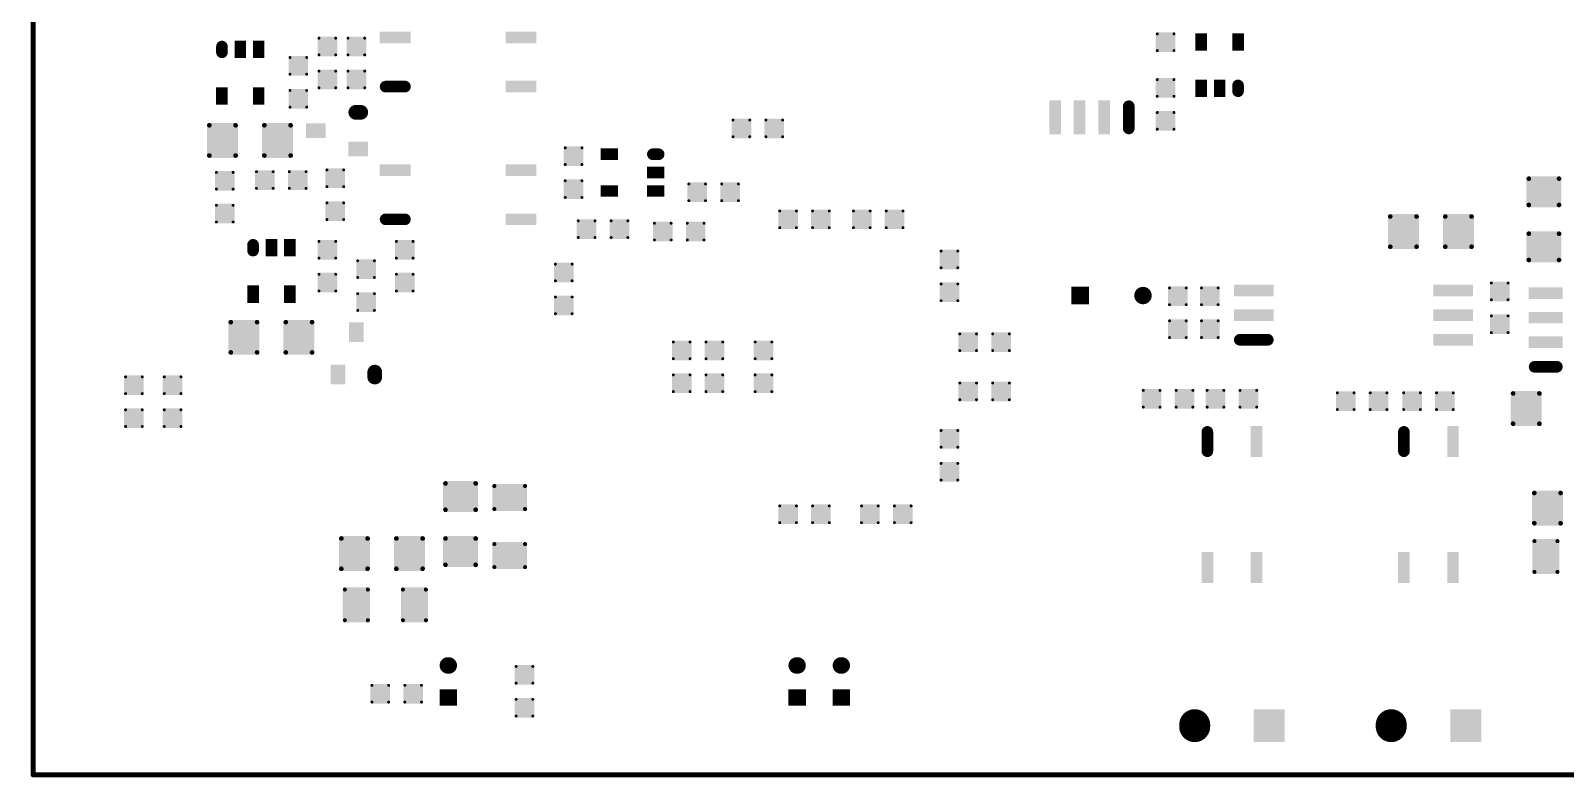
# Model space of a CAD drawing. Header units: millimetres. Extents: x 34 to 187, y 46 to 127.
# Drawn here: x 34.2 to 113.5, y 45.6 to 84.2 of the extents above; entities that cross this region are included whole.
import ezdxf

# ---------------------------------------------------------------- set-up
doc = ezdxf.new("R2010")
doc.units = ezdxf.units.MM
doc.layers.add('BottomPaste', color=16, linetype='Continuous')
doc.layers.add('KeepOutLayer', color=6, linetype='Continuous')

msp = doc.modelspace()

# ---------------------------------------------------------------- linework, layer by layer
at = {"layer": 'BottomPaste'}
for points, const_width in [([(44.05, 83.05), (44.05, 83.35)], 0.6), ([(53.511, 81.28), (52.511, 81.28)], 0.6), ([(96.581, 81.341), (96.581, 81.041)], 0.6), ([(50.973, 79.95), (51.227, 79.95)], 0.762), ([(90.932, 80.266), (90.932, 79.116)], 0.6), ([(66.328, 77.785), (66.628, 77.785)], 0.6), ([(53.511, 74.422), (52.511, 74.422)], 0.6), ([(45.659, 72.805), (45.659, 73.105)], 0.6), ([(98.121, 68.199), (96.671, 68.199)], 0.6), ([(51.95, 66.527), (51.95, 66.273)], 0.762), ([(113.064, 66.802), (111.914, 66.802)], 0.6), ([(94.996, 62.44), (94.996, 63.44)], 0.6), ([(105.156, 62.44), (105.156, 63.44)], 0.6), ([(55.778, 51.371), (55.728, 51.371)], 0.85), ([(73.812, 51.371), (73.762, 51.371)], 0.85), ([(76.098, 51.371), (76.048, 51.371)], 0.85), ([(94.341, 48.31), (94.341, 48.21)], 1.6), ([(104.501, 48.31), (104.501, 48.21)], 1.6)]:
    msp.add_lwpolyline(points, dxfattribs=dict(at, const_width=const_width))
for points, const_width in [([(43.9, 83.35, 1), (44.2, 83.35, 1)], 0.3), ([(43.9, 83.05, 1), (44.2, 83.05, 1)], 0.3), ([(49.03, 83.782, 1), (49.106, 83.782, 1)], 0.0762), ([(49.894, 83.782, 1), (49.97, 83.782, 1)], 0.0762), ([(50.53, 83.782, 1), (50.606, 83.782, 1)], 0.0762), ([(51.394, 83.782, 1), (51.47, 83.782, 1)], 0.0762), ([(92.367, 84.005, 1), (92.443, 84.005, 1)], 0.0762), ([(93.231, 84.005, 1), (93.307, 84.005, 1)], 0.0762), ([(47.53, 82.782, 1), (47.606, 82.782, 1)], 0.0762), ([(48.394, 82.782, 1), (48.47, 82.782, 1)], 0.0762), ([(49.03, 82.918, 1), (49.106, 82.918, 1)], 0.0762), ([(49.894, 82.918, 1), (49.97, 82.918, 1)], 0.0762), ([(50.53, 82.918, 1), (50.606, 82.918, 1)], 0.0762), ([(51.394, 82.918, 1), (51.47, 82.918, 1)], 0.0762), ([(92.367, 83.141, 1), (92.443, 83.141, 1)], 0.0762), ([(93.231, 83.141, 1), (93.307, 83.141, 1)], 0.0762), ([(47.53, 81.918, 1), (47.606, 81.918, 1)], 0.0762), ([(48.394, 81.918, 1), (48.47, 81.918, 1)], 0.0762), ([(49.03, 82.082, 1), (49.106, 82.082, 1)], 0.0762), ([(49.894, 82.082, 1), (49.97, 82.082, 1)], 0.0762), ([(50.53, 82.082, 1), (50.606, 82.082, 1)], 0.0762), ([(51.394, 82.082, 1), (51.47, 82.082, 1)], 0.0762), ([(47.53, 81.082, 1), (47.606, 81.082, 1)], 0.0762), ([(48.394, 81.082, 1), (48.47, 81.082, 1)], 0.0762), ([(49.03, 81.218, 1), (49.106, 81.218, 1)], 0.0762), ([(49.894, 81.218, 1), (49.97, 81.218, 1)], 0.0762), ([(50.53, 81.218, 1), (50.606, 81.218, 1)], 0.0762), ([(51.394, 81.218, 1), (51.47, 81.218, 1)], 0.0762), ([(52.361, 81.28, 1), (52.661, 81.28, 1)], 0.3), ([(53.361, 81.28, 1), (53.661, 81.28, 1)], 0.3), ([(92.367, 81.641, 1), (92.443, 81.641, 1)], 0.0762), ([(93.231, 81.641, 1), (93.307, 81.641, 1)], 0.0762), ([(96.431, 81.341, 1), (96.731, 81.341, 1)], 0.3), ([(96.431, 81.041, 1), (96.731, 81.041, 1)], 0.3), ([(47.53, 80.218, 1), (47.606, 80.218, 1)], 0.0762), ([(48.394, 80.218, 1), (48.47, 80.218, 1)], 0.0762), ([(50.782, 79.95, 1), (51.163, 79.95, 1)], 0.381), ([(51.036, 79.95, 1), (51.417, 79.95, 1)], 0.381), ([(90.782, 80.266, 1), (91.082, 80.266, 1)], 0.3), ([(92.367, 80.777, 1), (92.443, 80.777, 1)], 0.0762), ([(93.231, 80.777, 1), (93.307, 80.777, 1)], 0.0762), ([(43.338, 79.282, 1), (43.458, 79.282, 1)], 0.12), ([(44.698, 79.282, 1), (44.818, 79.282, 1)], 0.12), ([(46.182, 79.282, 1), (46.302, 79.282, 1)], 0.12), ([(47.542, 79.282, 1), (47.662, 79.282, 1)], 0.12), ([(70.435, 79.553, 1), (70.511, 79.553, 1)], 0.0762), ([(71.299, 79.553, 1), (71.375, 79.553, 1)], 0.0762), ([(72.135, 79.553, 1), (72.211, 79.553, 1)], 0.0762), ([(72.999, 79.553, 1), (73.075, 79.553, 1)], 0.0762), ([(90.782, 79.116, 1), (91.082, 79.116, 1)], 0.3), ([(92.367, 79.941, 1), (92.443, 79.941, 1)], 0.0762), ([(93.231, 79.941, 1), (93.307, 79.941, 1)], 0.0762), ([(70.435, 78.689, 1), (70.511, 78.689, 1)], 0.0762), ([(71.299, 78.689, 1), (71.375, 78.689, 1)], 0.0762), ([(72.135, 78.689, 1), (72.211, 78.689, 1)], 0.0762), ([(72.999, 78.689, 1), (73.075, 78.689, 1)], 0.0762), ([(92.367, 79.077, 1), (92.443, 79.077, 1)], 0.0762), ([(93.231, 79.077, 1), (93.307, 79.077, 1)], 0.0762), ([(43.338, 77.718, 1), (43.458, 77.718, 1)], 0.12), ([(44.698, 77.718, 1), (44.818, 77.718, 1)], 0.12), ([(46.182, 77.718, 1), (46.302, 77.718, 1)], 0.12), ([(47.542, 77.718, 1), (47.662, 77.718, 1)], 0.12), ([(61.76, 78.117, 1), (61.836, 78.117, 1)], 0.0762), ([(62.624, 78.117, 1), (62.7, 78.117, 1)], 0.0762), ([(66.178, 77.785, 1), (66.478, 77.785, 1)], 0.3), ([(66.478, 77.785, 1), (66.778, 77.785, 1)], 0.3), ([(45.797, 76.886, 1), (45.873, 76.886, 1)], 0.0762), ([(46.661, 76.886, 1), (46.737, 76.886, 1)], 0.0762), ([(47.497, 76.886, 1), (47.573, 76.886, 1)], 0.0762), ([(48.361, 76.886, 1), (48.437, 76.886, 1)], 0.0762), ([(49.441, 76.974, 1), (49.517, 76.974, 1)], 0.0762), ([(50.305, 76.974, 1), (50.381, 76.974, 1)], 0.0762), ([(61.76, 77.253, 1), (61.836, 77.253, 1)], 0.0762), ([(62.624, 77.253, 1), (62.7, 77.253, 1)], 0.0762), ([(43.726, 76.847, 1), (43.802, 76.847, 1)], 0.0762), ([(44.59, 76.847, 1), (44.666, 76.847, 1)], 0.0762), ([(49.441, 76.11, 1), (49.517, 76.11, 1)], 0.0762), ([(50.305, 76.11, 1), (50.381, 76.11, 1)], 0.0762), ([(61.76, 76.417, 1), (61.836, 76.417, 1)], 0.0762), ([(62.624, 76.417, 1), (62.7, 76.417, 1)], 0.0762), ([(68.149, 76.251, 1), (68.225, 76.251, 1)], 0.0762), ([(69.013, 76.251, 1), (69.089, 76.251, 1)], 0.0762), ([(69.849, 76.251, 1), (69.925, 76.251, 1)], 0.0762), ([(70.713, 76.251, 1), (70.789, 76.251, 1)], 0.0762), ([(111.553, 76.524, 1), (111.673, 76.524, 1)], 0.12), ([(113.117, 76.524, 1), (113.237, 76.524, 1)], 0.12), ([(43.726, 75.983, 1), (43.802, 75.983, 1)], 0.0762), ([(44.59, 75.983, 1), (44.666, 75.983, 1)], 0.0762), ([(45.797, 76.022, 1), (45.873, 76.022, 1)], 0.0762), ([(46.661, 76.022, 1), (46.737, 76.022, 1)], 0.0762), ([(47.497, 76.022, 1), (47.573, 76.022, 1)], 0.0762), ([(48.361, 76.022, 1), (48.437, 76.022, 1)], 0.0762), ([(61.76, 75.553, 1), (61.836, 75.553, 1)], 0.0762), ([(62.624, 75.553, 1), (62.7, 75.553, 1)], 0.0762), ([(68.149, 75.387, 1), (68.225, 75.387, 1)], 0.0762), ([(69.013, 75.387, 1), (69.089, 75.387, 1)], 0.0762), ([(69.849, 75.387, 1), (69.925, 75.387, 1)], 0.0762), ([(70.713, 75.387, 1), (70.789, 75.387, 1)], 0.0762), ([(43.726, 75.147, 1), (43.802, 75.147, 1)], 0.0762), ([(44.59, 75.147, 1), (44.666, 75.147, 1)], 0.0762), ([(49.441, 75.274, 1), (49.517, 75.274, 1)], 0.0762), ([(50.305, 75.274, 1), (50.381, 75.274, 1)], 0.0762), ([(52.361, 74.422, 1), (52.661, 74.422, 1)], 0.3), ([(53.361, 74.422, 1), (53.661, 74.422, 1)], 0.3), ([(72.848, 74.854, 1), (72.924, 74.854, 1)], 0.0762), ([(73.712, 74.854, 1), (73.788, 74.854, 1)], 0.0762), ([(74.548, 74.854, 1), (74.624, 74.854, 1)], 0.0762), ([(75.412, 74.854, 1), (75.488, 74.854, 1)], 0.0762), ([(76.658, 74.854, 1), (76.734, 74.854, 1)], 0.0762), ([(77.522, 74.854, 1), (77.598, 74.854, 1)], 0.0762), ([(78.358, 74.854, 1), (78.434, 74.854, 1)], 0.0762), ([(79.222, 74.854, 1), (79.298, 74.854, 1)], 0.0762), ([(104.391, 74.569, 1), (104.511, 74.569, 1)], 0.12), ([(105.751, 74.569, 1), (105.871, 74.569, 1)], 0.12), ([(107.235, 74.569, 1), (107.355, 74.569, 1)], 0.12), ([(108.595, 74.569, 1), (108.715, 74.569, 1)], 0.12), ([(111.553, 75.164, 1), (111.673, 75.164, 1)], 0.12), ([(113.117, 75.164, 1), (113.237, 75.164, 1)], 0.12), ([(43.726, 74.283, 1), (43.802, 74.283, 1)], 0.0762), ([(44.59, 74.283, 1), (44.666, 74.283, 1)], 0.0762), ([(49.441, 74.41, 1), (49.517, 74.41, 1)], 0.0762), ([(50.305, 74.41, 1), (50.381, 74.41, 1)], 0.0762), ([(62.434, 74.346, 1), (62.51, 74.346, 1)], 0.0762), ([(63.298, 74.346, 1), (63.374, 74.346, 1)], 0.0762), ([(64.134, 74.346, 1), (64.21, 74.346, 1)], 0.0762), ([(64.998, 74.346, 1), (65.074, 74.346, 1)], 0.0762), ([(66.371, 74.219, 1), (66.447, 74.219, 1)], 0.0762), ([(67.235, 74.219, 1), (67.311, 74.219, 1)], 0.0762), ([(68.071, 74.219, 1), (68.147, 74.219, 1)], 0.0762), ([(68.935, 74.219, 1), (69.011, 74.219, 1)], 0.0762), ([(72.848, 73.99, 1), (72.924, 73.99, 1)], 0.0762), ([(73.712, 73.99, 1), (73.788, 73.99, 1)], 0.0762), ([(74.548, 73.99, 1), (74.624, 73.99, 1)], 0.0762), ([(75.412, 73.99, 1), (75.488, 73.99, 1)], 0.0762), ([(76.658, 73.99, 1), (76.734, 73.99, 1)], 0.0762), ([(77.522, 73.99, 1), (77.598, 73.99, 1)], 0.0762), ([(78.358, 73.99, 1), (78.434, 73.99, 1)], 0.0762), ([(79.222, 73.99, 1), (79.298, 73.99, 1)], 0.0762), ([(111.553, 73.68, 1), (111.673, 73.68, 1)], 0.12), ([(113.117, 73.68, 1), (113.237, 73.68, 1)], 0.12), ([(45.509, 73.105, 1), (45.809, 73.105, 1)], 0.3), ([(45.509, 72.805, 1), (45.809, 72.805, 1)], 0.3), ([(49.03, 73.282, 1), (49.106, 73.282, 1)], 0.0762), ([(49.894, 73.282, 1), (49.97, 73.282, 1)], 0.0762), ([(53.03, 73.282, 1), (53.106, 73.282, 1)], 0.0762), ([(53.894, 73.282, 1), (53.97, 73.282, 1)], 0.0762), ([(62.434, 73.482, 1), (62.51, 73.482, 1)], 0.0762), ([(63.298, 73.482, 1), (63.374, 73.482, 1)], 0.0762), ([(64.134, 73.482, 1), (64.21, 73.482, 1)], 0.0762), ([(64.998, 73.482, 1), (65.074, 73.482, 1)], 0.0762), ([(66.371, 73.355, 1), (66.447, 73.355, 1)], 0.0762), ([(67.235, 73.355, 1), (67.311, 73.355, 1)], 0.0762), ([(68.071, 73.355, 1), (68.147, 73.355, 1)], 0.0762), ([(68.935, 73.355, 1), (69.011, 73.355, 1)], 0.0762), ([(104.391, 73.005, 1), (104.511, 73.005, 1)], 0.12), ([(105.751, 73.005, 1), (105.871, 73.005, 1)], 0.12), ([(107.235, 73.005, 1), (107.355, 73.005, 1)], 0.12), ([(108.595, 73.005, 1), (108.715, 73.005, 1)], 0.12), ([(49.03, 72.418, 1), (49.106, 72.418, 1)], 0.0762), ([(49.894, 72.418, 1), (49.97, 72.418, 1)], 0.0762), ([(51.03, 72.282, 1), (51.106, 72.282, 1)], 0.0762), ([(51.894, 72.282, 1), (51.97, 72.282, 1)], 0.0762), ([(53.03, 72.418, 1), (53.106, 72.418, 1)], 0.0762), ([(53.894, 72.418, 1), (53.97, 72.418, 1)], 0.0762), ([(81.191, 72.783, 1), (81.267, 72.783, 1)], 0.0762), ([(82.055, 72.783, 1), (82.131, 72.783, 1)], 0.0762), ([(111.553, 72.32, 1), (111.673, 72.32, 1)], 0.12), ([(113.117, 72.32, 1), (113.237, 72.32, 1)], 0.12), ([(49.03, 71.582, 1), (49.106, 71.582, 1)], 0.0762), ([(49.894, 71.582, 1), (49.97, 71.582, 1)], 0.0762), ([(51.03, 71.418, 1), (51.106, 71.418, 1)], 0.0762), ([(51.894, 71.418, 1), (51.97, 71.418, 1)], 0.0762), ([(53.03, 71.582, 1), (53.106, 71.582, 1)], 0.0762), ([(53.894, 71.582, 1), (53.97, 71.582, 1)], 0.0762), ([(61.252, 72.109, 1), (61.328, 72.109, 1)], 0.0762), ([(62.116, 72.109, 1), (62.192, 72.109, 1)], 0.0762), ([(81.191, 71.919, 1), (81.267, 71.919, 1)], 0.0762), ([(82.055, 71.919, 1), (82.131, 71.919, 1)], 0.0762), ([(49.03, 70.718, 1), (49.106, 70.718, 1)], 0.0762), ([(49.894, 70.718, 1), (49.97, 70.718, 1)], 0.0762), ([(51.03, 70.582, 1), (51.106, 70.582, 1)], 0.0762), ([(51.894, 70.582, 1), (51.97, 70.582, 1)], 0.0762), ([(53.03, 70.718, 1), (53.106, 70.718, 1)], 0.0762), ([(53.894, 70.718, 1), (53.97, 70.718, 1)], 0.0762), ([(61.252, 71.245, 1), (61.328, 71.245, 1)], 0.0762), ([(62.116, 71.245, 1), (62.192, 71.245, 1)], 0.0762), ([(81.191, 71.083, 1), (81.267, 71.083, 1)], 0.0762), ([(82.055, 71.083, 1), (82.131, 71.083, 1)], 0.0762), ([(91.443, 70.485, 1), (91.893, 70.485, 1)], 0.45), ([(93.002, 70.878, 1), (93.078, 70.878, 1)], 0.0762), ([(93.866, 70.878, 1), (93.942, 70.878, 1)], 0.0762), ([(94.653, 70.878, 1), (94.729, 70.878, 1)], 0.0762), ([(95.517, 70.878, 1), (95.593, 70.878, 1)], 0.0762), ([(109.639, 71.132, 1), (109.715, 71.132, 1)], 0.0762), ([(110.503, 71.132, 1), (110.579, 71.132, 1)], 0.0762), ([(61.252, 70.409, 1), (61.328, 70.409, 1)], 0.0762), ([(62.116, 70.409, 1), (62.192, 70.409, 1)], 0.0762), ([(81.191, 70.219, 1), (81.267, 70.219, 1)], 0.0762), ([(82.055, 70.219, 1), (82.131, 70.219, 1)], 0.0762), ([(93.002, 70.014, 1), (93.078, 70.014, 1)], 0.0762), ([(93.866, 70.014, 1), (93.942, 70.014, 1)], 0.0762), ([(94.653, 70.014, 1), (94.729, 70.014, 1)], 0.0762), ([(95.517, 70.014, 1), (95.593, 70.014, 1)], 0.0762), ([(109.639, 70.268, 1), (109.715, 70.268, 1)], 0.0762), ([(110.503, 70.268, 1), (110.579, 70.268, 1)], 0.0762), ([(44.447, 69.108, 1), (44.567, 69.108, 1)], 0.12), ([(45.807, 69.108, 1), (45.927, 69.108, 1)], 0.12), ([(47.291, 69.108, 1), (47.411, 69.108, 1)], 0.12), ([(48.651, 69.108, 1), (48.771, 69.108, 1)], 0.12), ([(51.03, 69.718, 1), (51.106, 69.718, 1)], 0.0762), ([(51.894, 69.718, 1), (51.97, 69.718, 1)], 0.0762), ([(61.252, 69.545, 1), (61.328, 69.545, 1)], 0.0762), ([(62.116, 69.545, 1), (62.192, 69.545, 1)], 0.0762), ([(93.002, 69.178, 1), (93.078, 69.178, 1)], 0.0762), ([(93.866, 69.178, 1), (93.942, 69.178, 1)], 0.0762), ([(94.653, 69.178, 1), (94.729, 69.178, 1)], 0.0762), ([(95.517, 69.178, 1), (95.593, 69.178, 1)], 0.0762), ([(109.639, 69.432, 1), (109.715, 69.432, 1)], 0.0762), ([(110.503, 69.432, 1), (110.579, 69.432, 1)], 0.0762), ([(82.158, 68.504, 1), (82.234, 68.504, 1)], 0.0762), ([(83.022, 68.504, 1), (83.098, 68.504, 1)], 0.0762), ([(83.858, 68.504, 1), (83.934, 68.504, 1)], 0.0762), ([(84.722, 68.504, 1), (84.798, 68.504, 1)], 0.0762), ([(93.002, 68.314, 1), (93.078, 68.314, 1)], 0.0762), ([(93.866, 68.314, 1), (93.942, 68.314, 1)], 0.0762), ([(94.653, 68.314, 1), (94.729, 68.314, 1)], 0.0762), ([(95.517, 68.314, 1), (95.593, 68.314, 1)], 0.0762), ([(96.521, 68.199, 1), (96.821, 68.199, 1)], 0.3), ([(97.971, 68.199, 1), (98.271, 68.199, 1)], 0.3), ([(109.639, 68.568, 1), (109.715, 68.568, 1)], 0.0762), ([(110.503, 68.568, 1), (110.579, 68.568, 1)], 0.0762), ([(44.447, 67.544, 1), (44.567, 67.544, 1)], 0.12), ([(45.807, 67.544, 1), (45.927, 67.544, 1)], 0.12), ([(47.291, 67.544, 1), (47.411, 67.544, 1)], 0.12), ([(48.651, 67.544, 1), (48.771, 67.544, 1)], 0.12), ([(67.348, 68.084, 1), (67.424, 68.084, 1)], 0.0762), ([(68.212, 68.084, 1), (68.288, 68.084, 1)], 0.0762), ([(69.038, 68.084, 1), (69.114, 68.084, 1)], 0.0762), ([(69.902, 68.084, 1), (69.978, 68.084, 1)], 0.0762), ([(71.578, 68.084, 1), (71.654, 68.084, 1)], 0.0762), ([(72.442, 68.084, 1), (72.518, 68.084, 1)], 0.0762), ([(82.158, 67.64, 1), (82.234, 67.64, 1)], 0.0762), ([(83.022, 67.64, 1), (83.098, 67.64, 1)], 0.0762), ([(83.858, 67.64, 1), (83.934, 67.64, 1)], 0.0762), ([(84.722, 67.64, 1), (84.798, 67.64, 1)], 0.0762), ([(51.76, 66.527, 1), (52.141, 66.527, 1)], 0.381), ([(51.76, 66.273, 1), (52.141, 66.273, 1)], 0.381), ([(67.348, 67.22, 1), (67.424, 67.22, 1)], 0.0762), ([(68.212, 67.22, 1), (68.288, 67.22, 1)], 0.0762), ([(69.038, 67.22, 1), (69.114, 67.22, 1)], 0.0762), ([(69.902, 67.22, 1), (69.978, 67.22, 1)], 0.0762), ([(71.578, 67.22, 1), (71.654, 67.22, 1)], 0.0762), ([(72.442, 67.22, 1), (72.518, 67.22, 1)], 0.0762), ([(111.764, 66.802, 1), (112.064, 66.802, 1)], 0.3), ([(112.914, 66.802, 1), (113.214, 66.802, 1)], 0.3), ([(39.03, 66.282, 1), (39.106, 66.282, 1)], 0.0762), ([(39.894, 66.282, 1), (39.97, 66.282, 1)], 0.0762), ([(41.03, 66.282, 1), (41.106, 66.282, 1)], 0.0762), ([(41.894, 66.282, 1), (41.97, 66.282, 1)], 0.0762), ([(67.348, 66.384, 1), (67.424, 66.384, 1)], 0.0762), ([(68.212, 66.384, 1), (68.288, 66.384, 1)], 0.0762), ([(69.038, 66.384, 1), (69.114, 66.384, 1)], 0.0762), ([(69.902, 66.384, 1), (69.978, 66.384, 1)], 0.0762), ([(71.578, 66.384, 1), (71.654, 66.384, 1)], 0.0762), ([(72.442, 66.384, 1), (72.518, 66.384, 1)], 0.0762), ([(82.158, 65.964, 1), (82.234, 65.964, 1)], 0.0762), ([(83.022, 65.964, 1), (83.098, 65.964, 1)], 0.0762), ([(83.858, 65.964, 1), (83.934, 65.964, 1)], 0.0762), ([(84.722, 65.964, 1), (84.798, 65.964, 1)], 0.0762), ([(39.03, 65.418, 1), (39.106, 65.418, 1)], 0.0762), ([(39.894, 65.418, 1), (39.97, 65.418, 1)], 0.0762), ([(41.03, 65.418, 1), (41.106, 65.418, 1)], 0.0762), ([(41.894, 65.418, 1), (41.97, 65.418, 1)], 0.0762), ([(67.348, 65.52, 1), (67.424, 65.52, 1)], 0.0762), ([(68.212, 65.52, 1), (68.288, 65.52, 1)], 0.0762), ([(69.038, 65.52, 1), (69.114, 65.52, 1)], 0.0762), ([(69.902, 65.52, 1), (69.978, 65.52, 1)], 0.0762), ([(71.578, 65.52, 1), (71.654, 65.52, 1)], 0.0762), ([(72.442, 65.52, 1), (72.518, 65.52, 1)], 0.0762), ([(82.158, 65.1, 1), (82.234, 65.1, 1)], 0.0762), ([(83.022, 65.1, 1), (83.098, 65.1, 1)], 0.0762), ([(83.858, 65.1, 1), (83.934, 65.1, 1)], 0.0762), ([(84.722, 65.1, 1), (84.798, 65.1, 1)], 0.0762), ([(91.644, 65.583, 1), (91.72, 65.583, 1)], 0.0762), ([(92.508, 65.583, 1), (92.584, 65.583, 1)], 0.0762), ([(93.344, 65.583, 1), (93.42, 65.583, 1)], 0.0762), ([(94.208, 65.583, 1), (94.284, 65.583, 1)], 0.0762), ([(94.946, 65.583, 1), (95.022, 65.583, 1)], 0.0762), ([(95.81, 65.583, 1), (95.886, 65.583, 1)], 0.0762), ([(96.646, 65.583, 1), (96.722, 65.583, 1)], 0.0762), ([(97.51, 65.583, 1), (97.586, 65.583, 1)], 0.0762), ([(101.677, 65.456, 1), (101.753, 65.456, 1)], 0.0762), ([(102.541, 65.456, 1), (102.617, 65.456, 1)], 0.0762), ([(103.377, 65.456, 1), (103.453, 65.456, 1)], 0.0762), ([(104.241, 65.456, 1), (104.317, 65.456, 1)], 0.0762), ([(105.106, 65.456, 1), (105.182, 65.456, 1)], 0.0762), ([(105.97, 65.456, 1), (106.046, 65.456, 1)], 0.0762), ([(106.806, 65.456, 1), (106.882, 65.456, 1)], 0.0762), ([(107.67, 65.456, 1), (107.746, 65.456, 1)], 0.0762), ([(110.741, 65.425, 1), (110.861, 65.425, 1)], 0.12), ([(112.101, 65.425, 1), (112.221, 65.425, 1)], 0.12), ([(39.03, 64.582, 1), (39.106, 64.582, 1)], 0.0762), ([(39.894, 64.582, 1), (39.97, 64.582, 1)], 0.0762), ([(41.03, 64.582, 1), (41.106, 64.582, 1)], 0.0762), ([(41.894, 64.582, 1), (41.97, 64.582, 1)], 0.0762), ([(91.644, 64.719, 1), (91.72, 64.719, 1)], 0.0762), ([(92.508, 64.719, 1), (92.584, 64.719, 1)], 0.0762), ([(93.344, 64.719, 1), (93.42, 64.719, 1)], 0.0762), ([(94.208, 64.719, 1), (94.284, 64.719, 1)], 0.0762), ([(94.946, 64.719, 1), (95.022, 64.719, 1)], 0.0762), ([(95.81, 64.719, 1), (95.886, 64.719, 1)], 0.0762), ([(96.646, 64.719, 1), (96.722, 64.719, 1)], 0.0762), ([(97.51, 64.719, 1), (97.586, 64.719, 1)], 0.0762), ([(101.677, 64.592, 1), (101.753, 64.592, 1)], 0.0762), ([(102.541, 64.592, 1), (102.617, 64.592, 1)], 0.0762), ([(103.377, 64.592, 1), (103.453, 64.592, 1)], 0.0762), ([(104.241, 64.592, 1), (104.317, 64.592, 1)], 0.0762), ([(105.106, 64.592, 1), (105.182, 64.592, 1)], 0.0762), ([(105.97, 64.592, 1), (106.046, 64.592, 1)], 0.0762), ([(106.806, 64.592, 1), (106.882, 64.592, 1)], 0.0762), ([(107.67, 64.592, 1), (107.746, 64.592, 1)], 0.0762), ([(39.03, 63.718, 1), (39.106, 63.718, 1)], 0.0762), ([(39.894, 63.718, 1), (39.97, 63.718, 1)], 0.0762), ([(41.03, 63.718, 1), (41.106, 63.718, 1)], 0.0762), ([(41.894, 63.718, 1), (41.97, 63.718, 1)], 0.0762), ([(81.191, 63.512, 1), (81.267, 63.512, 1)], 0.0762), ([(82.055, 63.512, 1), (82.131, 63.512, 1)], 0.0762), ([(94.846, 63.44, 1), (95.146, 63.44, 1)], 0.3), ([(105.006, 63.44, 1), (105.306, 63.44, 1)], 0.3), ([(110.741, 63.861, 1), (110.861, 63.861, 1)], 0.12), ([(112.101, 63.861, 1), (112.221, 63.861, 1)], 0.12), ([(81.191, 62.648, 1), (81.267, 62.648, 1)], 0.0762), ([(82.055, 62.648, 1), (82.131, 62.648, 1)], 0.0762), ([(94.846, 62.44, 1), (95.146, 62.44, 1)], 0.3), ([(105.006, 62.44, 1), (105.306, 62.44, 1)], 0.3), ([(81.191, 61.812, 1), (81.267, 61.812, 1)], 0.0762), ([(82.055, 61.812, 1), (82.131, 61.812, 1)], 0.0762), ([(55.546, 60.776, 1), (55.666, 60.776, 1)], 0.12), ([(57.11, 60.776, 1), (57.23, 60.776, 1)], 0.12), ([(58.081, 60.642, 1), (58.185, 60.642, 1)], 0.105), ([(59.671, 60.642, 1), (59.775, 60.642, 1)], 0.105), ([(81.191, 60.948, 1), (81.267, 60.948, 1)], 0.0762), ([(82.055, 60.948, 1), (82.131, 60.948, 1)], 0.0762), ([(111.838, 60.282, 1), (111.958, 60.282, 1)], 0.12), ([(113.198, 60.282, 1), (113.318, 60.282, 1)], 0.12), ([(55.546, 59.416, 1), (55.666, 59.416, 1)], 0.12), ([(57.11, 59.416, 1), (57.23, 59.416, 1)], 0.12), ([(58.081, 59.452, 1), (58.185, 59.452, 1)], 0.105), ([(59.671, 59.452, 1), (59.775, 59.452, 1)], 0.105), ([(72.848, 59.614, 1), (72.924, 59.614, 1)], 0.0762), ([(73.712, 59.614, 1), (73.788, 59.614, 1)], 0.0762), ([(74.548, 59.614, 1), (74.624, 59.614, 1)], 0.0762), ([(75.412, 59.614, 1), (75.488, 59.614, 1)], 0.0762), ([(77.078, 59.614, 1), (77.154, 59.614, 1)], 0.0762), ([(77.942, 59.614, 1), (78.018, 59.614, 1)], 0.0762), ([(78.778, 59.614, 1), (78.854, 59.614, 1)], 0.0762), ([(79.642, 59.614, 1), (79.718, 59.614, 1)], 0.0762), ([(72.848, 58.75, 1), (72.924, 58.75, 1)], 0.0762), ([(73.712, 58.75, 1), (73.788, 58.75, 1)], 0.0762), ([(74.548, 58.75, 1), (74.624, 58.75, 1)], 0.0762), ([(75.412, 58.75, 1), (75.488, 58.75, 1)], 0.0762), ([(77.078, 58.75, 1), (77.154, 58.75, 1)], 0.0762), ([(77.942, 58.75, 1), (78.018, 58.75, 1)], 0.0762), ([(78.778, 58.75, 1), (78.854, 58.75, 1)], 0.0762), ([(79.642, 58.75, 1), (79.718, 58.75, 1)], 0.0762), ([(111.838, 58.718, 1), (111.958, 58.718, 1)], 0.12), ([(113.198, 58.718, 1), (113.318, 58.718, 1)], 0.12), ([(50.162, 57.932, 1), (50.282, 57.932, 1)], 0.12), ([(51.522, 57.932, 1), (51.642, 57.932, 1)], 0.12), ([(53.006, 57.932, 1), (53.126, 57.932, 1)], 0.12), ([(54.366, 57.932, 1), (54.486, 57.932, 1)], 0.12), ([(55.546, 57.932, 1), (55.666, 57.932, 1)], 0.12), ([(57.11, 57.932, 1), (57.23, 57.932, 1)], 0.12), ([(58.081, 57.642, 1), (58.185, 57.642, 1)], 0.105), ([(59.671, 57.642, 1), (59.775, 57.642, 1)], 0.105), ([(111.853, 57.795, 1), (111.958, 57.795, 1)], 0.105), ([(113.043, 57.795, 1), (113.148, 57.795, 1)], 0.105), ([(50.162, 56.368, 1), (50.282, 56.368, 1)], 0.12), ([(51.522, 56.368, 1), (51.642, 56.368, 1)], 0.12), ([(53.006, 56.368, 1), (53.126, 56.368, 1)], 0.12), ([(54.366, 56.368, 1), (54.486, 56.368, 1)], 0.12), ([(55.546, 56.572, 1), (55.666, 56.572, 1)], 0.12), ([(57.11, 56.572, 1), (57.23, 56.572, 1)], 0.12), ([(58.081, 56.452, 1), (58.185, 56.452, 1)], 0.105), ([(59.671, 56.452, 1), (59.775, 56.452, 1)], 0.105), ([(111.853, 56.205, 1), (111.958, 56.205, 1)], 0.105), ([(113.043, 56.205, 1), (113.148, 56.205, 1)], 0.105), ([(50.353, 55.295, 1), (50.457, 55.295, 1)], 0.105), ([(51.543, 55.295, 1), (51.647, 55.295, 1)], 0.105), ([(53.352, 55.295, 1), (53.457, 55.295, 1)], 0.105), ([(54.542, 55.295, 1), (54.647, 55.295, 1)], 0.105), ([(50.353, 53.705, 1), (50.457, 53.705, 1)], 0.105), ([(51.543, 53.705, 1), (51.647, 53.705, 1)], 0.105), ([(53.352, 53.705, 1), (53.457, 53.705, 1)], 0.105), ([(54.542, 53.705, 1), (54.647, 53.705, 1)], 0.105), ([(55.516, 51.371, 1), (55.941, 51.371, 1)], 0.425), ([(55.565, 51.371, 1), (55.99, 51.371, 1)], 0.425), ([(73.55, 51.371, 1), (73.975, 51.371, 1)], 0.425), ([(73.599, 51.371, 1), (74.024, 51.371, 1)], 0.425), ([(75.836, 51.371, 1), (76.261, 51.371, 1)], 0.425), ([(75.885, 51.371, 1), (76.31, 51.371, 1)], 0.425), ([(59.22, 51.32, 1), (59.296, 51.32, 1)], 0.0762), ([(60.084, 51.32, 1), (60.16, 51.32, 1)], 0.0762), ([(51.766, 50.343, 1), (51.842, 50.343, 1)], 0.0762), ([(52.63, 50.343, 1), (52.706, 50.343, 1)], 0.0762), ([(53.466, 50.343, 1), (53.542, 50.343, 1)], 0.0762), ([(54.33, 50.343, 1), (54.406, 50.343, 1)], 0.0762), ([(59.22, 50.456, 1), (59.296, 50.456, 1)], 0.0762), ([(60.084, 50.456, 1), (60.16, 50.456, 1)], 0.0762), ([(51.766, 49.479, 1), (51.842, 49.479, 1)], 0.0762), ([(52.63, 49.479, 1), (52.706, 49.479, 1)], 0.0762), ([(53.466, 49.479, 1), (53.542, 49.479, 1)], 0.0762), ([(54.33, 49.479, 1), (54.406, 49.479, 1)], 0.0762), ([(59.22, 49.62, 1), (59.296, 49.62, 1)], 0.0762), ([(60.084, 49.62, 1), (60.16, 49.62, 1)], 0.0762), ([(59.22, 48.756, 1), (59.296, 48.756, 1)], 0.0762), ([(60.084, 48.756, 1), (60.16, 48.756, 1)], 0.0762), ([(93.941, 48.31, 1), (94.741, 48.31, 1)], 0.8), ([(93.941, 48.21, 1), (94.741, 48.21, 1)], 0.8), ([(104.101, 48.31, 1), (104.901, 48.31, 1)], 0.8), ([(104.101, 48.21, 1), (104.901, 48.21, 1)], 0.8)]:
    msp.add_lwpolyline(points, format="xyb", close=True, dxfattribs=dict(at, const_width=const_width))
for points in [[(52.211, 84.12), (52.211, 83.52), (53.811, 84.12), (53.811, 83.52)], [(58.711, 84.12), (58.711, 83.52), (60.311, 84.12), (60.311, 83.52)], [(45.3, 83.65), (44.7, 83.65), (45.3, 82.75), (44.7, 82.75)], [(46.25, 83.65), (45.65, 83.65), (46.25, 82.75), (45.65, 82.75)], [(50.008, 83.782), (48.992, 83.782), (50.008, 82.918), (48.992, 82.918)], [(49.932, 83.858), (49.068, 83.858), (49.932, 82.842), (49.068, 82.842)], [(51.508, 83.782), (50.492, 83.782), (51.508, 82.918), (50.492, 82.918)], [(51.432, 83.858), (50.568, 83.858), (51.432, 82.842), (50.568, 82.842)], [(92.329, 83.141), (93.345, 83.141), (92.329, 84.005), (93.345, 84.005)], [(92.405, 83.065), (93.269, 83.065), (92.405, 84.081), (93.269, 84.081)], [(94.381, 83.141), (94.981, 83.141), (94.381, 84.041), (94.981, 84.041)], [(96.281, 83.141), (96.881, 83.141), (96.281, 84.041), (96.881, 84.041)], [(48.508, 82.782), (47.492, 82.782), (48.508, 81.918), (47.492, 81.918)], [(48.432, 82.858), (47.568, 82.858), (48.432, 81.842), (47.568, 81.842)], [(50.008, 82.082), (48.992, 82.082), (50.008, 81.218), (48.992, 81.218)], [(49.932, 82.158), (49.068, 82.158), (49.932, 81.142), (49.068, 81.142)], [(51.508, 82.082), (50.492, 82.082), (51.508, 81.218), (50.492, 81.218)], [(51.432, 82.158), (50.568, 82.158), (51.432, 81.142), (50.568, 81.142)], [(44.35, 81.25), (43.75, 81.25), (44.35, 80.35), (43.75, 80.35)], [(46.25, 81.25), (45.65, 81.25), (46.25, 80.35), (45.65, 80.35)], [(48.508, 81.082), (47.492, 81.082), (48.508, 80.218), (47.492, 80.218)], [(48.432, 81.158), (47.568, 81.158), (48.432, 80.142), (47.568, 80.142)], [(58.711, 81.58), (58.711, 80.98), (60.311, 81.58), (60.311, 80.98)], [(92.329, 80.777), (93.345, 80.777), (92.329, 81.641), (93.345, 81.641)], [(92.405, 80.701), (93.269, 80.701), (92.405, 81.717), (93.269, 81.717)], [(94.381, 80.741), (94.981, 80.741), (94.381, 81.641), (94.981, 81.641)], [(95.331, 80.741), (95.931, 80.741), (95.331, 81.641), (95.931, 81.641)], [(86.822, 78.816), (87.422, 78.816), (86.822, 80.566), (87.422, 80.566)], [(88.092, 78.816), (88.692, 78.816), (88.092, 80.566), (88.692, 80.566)], [(89.362, 78.816), (89.962, 78.816), (89.362, 80.566), (89.962, 80.566)], [(44.758, 79.402), (43.398, 79.402), (44.758, 77.598), (43.398, 77.598)], [(47.602, 79.402), (46.242, 79.402), (47.602, 77.598), (46.242, 77.598)], [(49.408, 78.619), (49.408, 79.381), (48.392, 78.619), (48.392, 79.381)], [(71.413, 78.689), (71.413, 79.553), (70.397, 78.689), (70.397, 79.553)], [(71.337, 78.613), (71.337, 79.629), (70.473, 78.613), (70.473, 79.629)], [(73.113, 78.689), (73.113, 79.553), (72.097, 78.689), (72.097, 79.553)], [(73.037, 78.613), (73.037, 79.629), (72.173, 78.613), (72.173, 79.629)], [(92.329, 79.077), (93.345, 79.077), (92.329, 79.941), (93.345, 79.941)], [(92.405, 79.001), (93.269, 79.001), (92.405, 80.017), (93.269, 80.017)], [(44.878, 79.282), (43.278, 79.282), (44.878, 77.718), (43.278, 77.718)], [(47.723, 79.282), (46.122, 79.282), (47.723, 77.718), (46.122, 77.718)], [(51.608, 77.669), (51.608, 78.431), (50.592, 77.669), (50.592, 78.431)], [(62.738, 78.117), (61.722, 78.117), (62.738, 77.253), (61.722, 77.253)], [(62.662, 78.193), (61.798, 78.193), (62.662, 77.177), (61.798, 77.177)], [(64.528, 77.485), (64.528, 78.085), (63.628, 77.485), (63.628, 78.085)], [(46.699, 75.946), (46.699, 76.962), (45.835, 75.946), (45.835, 76.962)], [(48.399, 75.946), (48.399, 76.962), (47.535, 75.946), (47.535, 76.962)], [(50.419, 76.974), (49.403, 76.974), (50.419, 76.11), (49.403, 76.11)], [(50.343, 77.05), (49.479, 77.05), (50.343, 76.034), (49.479, 76.034)], [(52.211, 77.262), (52.211, 76.662), (53.811, 77.262), (53.811, 76.662)], [(58.711, 77.262), (58.711, 76.662), (60.311, 77.262), (60.311, 76.662)], [(66.928, 76.535), (66.928, 77.135), (66.028, 76.535), (66.028, 77.135)], [(43.688, 75.983), (44.704, 75.983), (43.688, 76.847), (44.704, 76.847)], [(43.764, 75.907), (44.628, 75.907), (43.764, 76.923), (44.628, 76.923)], [(46.775, 76.022), (46.775, 76.886), (45.759, 76.022), (45.759, 76.886)], [(48.475, 76.022), (48.475, 76.886), (47.459, 76.022), (47.459, 76.886)], [(62.738, 76.417), (61.722, 76.417), (62.738, 75.553), (61.722, 75.553)], [(62.662, 76.493), (61.798, 76.493), (62.662, 75.477), (61.798, 75.477)], [(64.528, 75.585), (64.528, 76.185), (63.628, 75.585), (63.628, 76.185)], [(66.928, 75.585), (66.928, 76.185), (66.028, 75.585), (66.028, 76.185)], [(68.111, 76.251), (68.111, 75.387), (69.127, 76.251), (69.127, 75.387)], [(68.187, 76.327), (68.187, 75.311), (69.051, 76.327), (69.051, 75.311)], [(69.811, 76.251), (69.811, 75.387), (70.827, 76.251), (70.827, 75.387)], [(69.887, 76.327), (69.887, 75.311), (70.751, 76.327), (70.751, 75.311)], [(113.297, 75.164), (113.297, 76.524), (111.493, 75.164), (111.493, 76.524)], [(113.177, 75.044), (113.177, 76.644), (111.613, 75.044), (111.613, 76.644)], [(43.688, 74.283), (44.704, 74.283), (43.688, 75.147), (44.704, 75.147)], [(43.764, 74.207), (44.628, 74.207), (43.764, 75.223), (44.628, 75.223)], [(50.419, 75.274), (49.403, 75.274), (50.419, 74.41), (49.403, 74.41)], [(50.343, 75.35), (49.479, 75.35), (50.343, 74.334), (49.479, 74.334)], [(58.711, 74.722), (58.711, 74.122), (60.311, 74.722), (60.311, 74.122)], [(72.81, 74.854), (72.81, 73.99), (73.826, 74.854), (73.826, 73.99)], [(72.886, 74.93), (72.886, 73.914), (73.75, 74.93), (73.75, 73.914)], [(74.51, 74.854), (74.51, 73.99), (75.526, 74.854), (75.526, 73.99)], [(74.586, 74.93), (74.586, 73.914), (75.45, 74.93), (75.45, 73.914)], [(77.636, 73.99), (77.636, 74.854), (76.62, 73.99), (76.62, 74.854)], [(77.56, 73.914), (77.56, 74.93), (76.696, 73.914), (76.696, 74.93)], [(79.336, 73.99), (79.336, 74.854), (78.32, 73.99), (78.32, 74.854)], [(79.26, 73.914), (79.26, 74.93), (78.396, 73.914), (78.396, 74.93)], [(104.451, 72.885), (105.811, 72.885), (104.451, 74.689), (105.811, 74.689)], [(107.295, 72.885), (108.655, 72.885), (107.295, 74.689), (108.655, 74.689)], [(63.412, 73.482), (63.412, 74.346), (62.396, 73.482), (62.396, 74.346)], [(63.336, 73.406), (63.336, 74.422), (62.472, 73.406), (62.472, 74.422)], [(65.112, 73.482), (65.112, 74.346), (64.096, 73.482), (64.096, 74.346)], [(65.036, 73.406), (65.036, 74.422), (64.172, 73.406), (64.172, 74.422)], [(66.333, 74.219), (66.333, 73.355), (67.349, 74.219), (67.349, 73.355)], [(66.409, 74.295), (66.409, 73.279), (67.273, 74.295), (67.273, 73.279)], [(68.033, 74.219), (68.033, 73.355), (69.049, 74.219), (69.049, 73.355)], [(68.109, 74.295), (68.109, 73.279), (68.973, 74.295), (68.973, 73.279)], [(104.331, 73.005), (105.931, 73.005), (104.331, 74.569), (105.931, 74.569)], [(107.175, 73.005), (108.775, 73.005), (107.175, 74.569), (108.775, 74.569)], [(113.177, 72.2), (113.177, 73.8), (111.613, 72.2), (111.613, 73.8)], [(46.909, 73.405), (46.309, 73.405), (46.909, 72.505), (46.309, 72.505)], [(47.859, 73.405), (47.259, 73.405), (47.859, 72.505), (47.259, 72.505)], [(48.992, 72.418), (50.008, 72.418), (48.992, 73.282), (50.008, 73.282)], [(49.068, 72.342), (49.932, 72.342), (49.068, 73.358), (49.932, 73.358)], [(52.992, 72.418), (54.008, 72.418), (52.992, 73.282), (54.008, 73.282)], [(53.068, 72.342), (53.932, 72.342), (53.068, 73.358), (53.932, 73.358)], [(113.297, 72.32), (113.297, 73.68), (111.493, 72.32), (111.493, 73.68)], [(50.992, 71.418), (52.008, 71.418), (50.992, 72.282), (52.008, 72.282)], [(51.068, 71.342), (51.932, 71.342), (51.068, 72.358), (51.932, 72.358)], [(81.153, 71.919), (82.169, 71.919), (81.153, 72.783), (82.169, 72.783)], [(81.229, 71.843), (82.093, 71.843), (81.229, 72.859), (82.093, 72.859)], [(48.992, 70.718), (50.008, 70.718), (48.992, 71.582), (50.008, 71.582)], [(49.068, 70.642), (49.932, 70.642), (49.068, 71.658), (49.932, 71.658)], [(52.992, 70.718), (54.008, 70.718), (52.992, 71.582), (54.008, 71.582)], [(53.068, 70.642), (53.932, 70.642), (53.068, 71.658), (53.932, 71.658)], [(62.23, 72.109), (61.214, 72.109), (62.23, 71.245), (61.214, 71.245)], [(62.154, 72.185), (61.29, 72.185), (62.154, 71.169), (61.29, 71.169)], [(45.959, 71.005), (45.359, 71.005), (45.959, 70.105), (45.359, 70.105)], [(47.859, 71.005), (47.259, 71.005), (47.859, 70.105), (47.259, 70.105)], [(51.068, 69.642), (51.932, 69.642), (51.068, 70.658), (51.932, 70.658)], [(81.153, 70.219), (82.169, 70.219), (81.153, 71.083), (82.169, 71.083)], [(81.229, 70.143), (82.093, 70.143), (81.229, 71.159), (82.093, 71.159)], [(87.968, 70.935), (87.968, 70.035), (88.868, 70.935), (88.868, 70.035)], [(92.964, 70.014), (93.98, 70.014), (92.964, 70.878), (93.98, 70.878)], [(93.04, 69.938), (93.904, 69.938), (93.04, 70.954), (93.904, 70.954)], [(94.615, 70.014), (95.631, 70.014), (94.615, 70.878), (95.631, 70.878)], [(94.691, 69.938), (95.555, 69.938), (94.691, 70.954), (95.555, 70.954)], [(96.371, 71.039), (96.371, 70.439), (98.421, 71.039), (98.421, 70.439)], [(106.671, 71.039), (106.671, 70.439), (108.721, 71.039), (108.721, 70.439)], [(110.617, 71.132), (109.601, 71.132), (110.617, 70.268), (109.601, 70.268)], [(110.541, 71.208), (109.677, 71.208), (110.541, 70.192), (109.677, 70.192)], [(111.614, 70.912), (111.614, 70.312), (113.364, 70.912), (113.364, 70.312)], [(50.992, 69.718), (52.008, 69.718), (50.992, 70.582), (52.008, 70.582)], [(62.23, 70.409), (61.214, 70.409), (62.23, 69.545), (61.214, 69.545)], [(62.154, 70.485), (61.29, 70.485), (62.154, 69.469), (61.29, 69.469)], [(45.987, 69.108), (44.386, 69.108), (45.987, 67.544), (44.386, 67.544)], [(45.867, 69.228), (44.507, 69.228), (45.867, 67.424), (44.507, 67.424)], [(48.831, 69.108), (47.231, 69.108), (48.831, 67.544), (47.231, 67.544)], [(48.711, 69.228), (47.351, 69.228), (48.711, 67.424), (47.351, 67.424)], [(50.619, 68.092), (51.381, 68.092), (50.619, 69.108), (51.381, 69.108)], [(92.964, 68.314), (93.98, 68.314), (92.964, 69.178), (93.98, 69.178)], [(93.04, 68.238), (93.904, 68.238), (93.04, 69.254), (93.904, 69.254)], [(94.615, 68.314), (95.631, 68.314), (94.615, 69.178), (95.631, 69.178)], [(94.691, 68.238), (95.555, 68.238), (94.691, 69.254), (95.555, 69.254)], [(96.371, 69.769), (96.371, 69.169), (98.421, 69.769), (98.421, 69.169)], [(106.671, 69.769), (106.671, 69.169), (108.721, 69.769), (108.721, 69.169)], [(110.617, 69.432), (109.601, 69.432), (110.617, 68.568), (109.601, 68.568)], [(110.541, 69.508), (109.677, 69.508), (110.541, 68.492), (109.677, 68.492)], [(111.614, 69.642), (111.614, 69.042), (113.364, 69.642), (113.364, 69.042)], [(83.136, 67.64), (83.136, 68.504), (82.12, 67.64), (82.12, 68.504)], [(83.06, 67.564), (83.06, 68.58), (82.196, 67.564), (82.196, 68.58)], [(84.836, 67.64), (84.836, 68.504), (83.82, 67.64), (83.82, 68.504)], [(84.76, 67.564), (84.76, 68.58), (83.896, 67.564), (83.896, 68.58)], [(106.671, 68.499), (106.671, 67.899), (108.721, 68.499), (108.721, 67.899)], [(111.614, 68.372), (111.614, 67.772), (113.364, 68.372), (113.364, 67.772)], [(67.31, 67.22), (68.326, 67.22), (67.31, 68.084), (68.326, 68.084)], [(67.386, 67.144), (68.25, 67.144), (67.386, 68.16), (68.25, 68.16)], [(70.016, 68.084), (69, 68.084), (70.016, 67.22), (69, 67.22)], [(69.94, 68.16), (69.076, 68.16), (69.94, 67.144), (69.076, 67.144)], [(71.54, 67.22), (72.556, 67.22), (71.54, 68.084), (72.556, 68.084)], [(71.616, 67.144), (72.48, 67.144), (71.616, 68.16), (72.48, 68.16)], [(49.669, 65.892), (50.431, 65.892), (49.669, 66.908), (50.431, 66.908)], [(38.992, 65.418), (40.008, 65.418), (38.992, 66.282), (40.008, 66.282)], [(39.068, 65.342), (39.932, 65.342), (39.068, 66.358), (39.932, 66.358)], [(40.992, 65.418), (42.008, 65.418), (40.992, 66.282), (42.008, 66.282)], [(41.068, 65.342), (41.932, 65.342), (41.068, 66.358), (41.932, 66.358)], [(67.31, 65.52), (68.326, 65.52), (67.31, 66.384), (68.326, 66.384)], [(67.386, 65.444), (68.25, 65.444), (67.386, 66.46), (68.25, 66.46)], [(70.016, 66.384), (69, 66.384), (70.016, 65.52), (69, 65.52)], [(69.94, 66.46), (69.076, 66.46), (69.94, 65.444), (69.076, 65.444)], [(71.54, 65.52), (72.556, 65.52), (71.54, 66.384), (72.556, 66.384)], [(71.616, 65.444), (72.48, 65.444), (71.616, 66.46), (72.48, 66.46)], [(83.136, 65.1), (83.136, 65.964), (82.12, 65.1), (82.12, 65.964)], [(83.06, 65.024), (83.06, 66.04), (82.196, 65.024), (82.196, 66.04)], [(84.836, 65.1), (84.836, 65.964), (83.82, 65.1), (83.82, 65.964)], [(84.76, 65.024), (84.76, 66.04), (83.896, 65.024), (83.896, 66.04)], [(92.622, 64.719), (92.622, 65.583), (91.606, 64.719), (91.606, 65.583)], [(92.546, 64.643), (92.546, 65.659), (91.682, 64.643), (91.682, 65.659)], [(94.322, 64.719), (94.322, 65.583), (93.306, 64.719), (93.306, 65.583)], [(94.246, 64.643), (94.246, 65.659), (93.382, 64.643), (93.382, 65.659)], [(95.924, 64.719), (95.924, 65.583), (94.908, 64.719), (94.908, 65.583)], [(95.848, 64.643), (95.848, 65.659), (94.984, 64.643), (94.984, 65.659)], [(97.624, 64.719), (97.624, 65.583), (96.608, 64.719), (96.608, 65.583)], [(97.548, 64.643), (97.548, 65.659), (96.684, 64.643), (96.684, 65.659)], [(102.655, 64.592), (102.655, 65.456), (101.639, 64.592), (101.639, 65.456)], [(102.579, 64.516), (102.579, 65.532), (101.715, 64.516), (101.715, 65.532)], [(104.355, 64.592), (104.355, 65.456), (103.339, 64.592), (103.339, 65.456)], [(104.279, 64.516), (104.279, 65.532), (103.415, 64.516), (103.415, 65.532)], [(106.084, 64.592), (106.084, 65.456), (105.068, 64.592), (105.068, 65.456)], [(106.008, 64.516), (106.008, 65.532), (105.144, 64.516), (105.144, 65.532)], [(107.784, 64.592), (107.784, 65.456), (106.768, 64.592), (106.768, 65.456)], [(107.708, 64.516), (107.708, 65.532), (106.844, 64.516), (106.844, 65.532)], [(110.68, 63.861), (112.281, 63.861), (110.68, 65.425), (112.281, 65.425)], [(110.801, 63.741), (112.161, 63.741), (110.801, 65.545), (112.161, 65.545)], [(38.992, 63.718), (40.008, 63.718), (38.992, 64.582), (40.008, 64.582)], [(39.068, 63.642), (39.932, 63.642), (39.068, 64.658), (39.932, 64.658)], [(40.992, 63.718), (42.008, 63.718), (40.992, 64.582), (42.008, 64.582)], [(41.068, 63.642), (41.932, 63.642), (41.068, 64.658), (41.932, 64.658)], [(82.169, 63.512), (81.153, 63.512), (82.169, 62.648), (81.153, 62.648)], [(82.093, 63.588), (81.229, 63.588), (82.093, 62.572), (81.229, 62.572)], [(97.836, 63.74), (97.236, 63.74), (97.836, 62.14), (97.236, 62.14)], [(107.996, 63.74), (107.396, 63.74), (107.996, 62.14), (107.396, 62.14)], [(82.093, 61.888), (81.229, 61.888), (82.093, 60.872), (81.229, 60.872)], [(82.169, 61.812), (81.153, 61.812), (82.169, 60.948), (81.153, 60.948)], [(57.29, 59.416), (57.29, 60.776), (55.486, 59.416), (55.486, 60.776)], [(57.17, 59.296), (57.17, 60.897), (55.606, 59.296), (55.606, 60.897)], [(58.028, 60.642), (58.028, 59.452), (59.828, 60.642), (59.828, 59.452)], [(58.133, 60.747), (58.133, 59.347), (59.723, 60.747), (59.723, 59.347)], [(113.258, 60.402), (111.898, 60.402), (113.258, 58.598), (111.898, 58.598)], [(72.81, 59.614), (72.81, 58.75), (73.826, 59.614), (73.826, 58.75)], [(72.886, 59.69), (72.886, 58.674), (73.75, 59.69), (73.75, 58.674)], [(74.51, 59.614), (74.51, 58.75), (75.526, 59.614), (75.526, 58.75)], [(74.586, 59.69), (74.586, 58.674), (75.45, 59.69), (75.45, 58.674)], [(78.056, 58.75), (78.056, 59.614), (77.04, 58.75), (77.04, 59.614)], [(77.98, 58.674), (77.98, 59.69), (77.116, 58.674), (77.116, 59.69)], [(79.756, 58.75), (79.756, 59.614), (78.74, 58.75), (78.74, 59.614)], [(79.68, 58.674), (79.68, 59.69), (78.816, 58.674), (78.816, 59.69)], [(113.378, 60.282), (111.778, 60.282), (113.378, 58.718), (111.778, 58.718)], [(50.101, 56.368), (51.702, 56.368), (50.101, 57.932), (51.702, 57.932)], [(50.222, 56.248), (51.582, 56.248), (50.222, 58.052), (51.582, 58.052)], [(52.946, 56.368), (54.546, 56.368), (52.946, 57.932), (54.546, 57.932)], [(53.066, 56.248), (54.426, 56.248), (53.066, 58.052), (54.426, 58.052)], [(57.29, 56.572), (57.29, 57.932), (55.486, 56.572), (55.486, 57.932)], [(57.17, 56.452), (57.17, 58.052), (55.606, 56.452), (55.606, 58.052)], [(58.028, 57.642), (58.028, 56.452), (59.828, 57.642), (59.828, 56.452)], [(58.133, 57.747), (58.133, 56.347), (59.723, 57.747), (59.723, 56.347)], [(95.296, 57.24), (94.696, 57.24), (95.296, 55.64), (94.696, 55.64)], [(97.836, 57.24), (97.236, 57.24), (97.836, 55.64), (97.236, 55.64)], [(105.456, 57.24), (104.856, 57.24), (105.456, 55.64), (104.856, 55.64)], [(107.996, 57.24), (107.396, 57.24), (107.996, 55.64), (107.396, 55.64)], [(111.8, 56.205), (113.2, 56.205), (111.8, 57.795), (113.2, 57.795)], [(111.905, 56.1), (113.095, 56.1), (111.905, 57.9), (113.095, 57.9)], [(51.7, 55.295), (50.3, 55.295), (51.7, 53.705), (50.3, 53.705)], [(51.595, 55.4), (50.405, 55.4), (51.595, 53.6), (50.405, 53.6)], [(54.7, 55.295), (53.3, 55.295), (54.7, 53.705), (53.3, 53.705)], [(54.595, 55.4), (53.405, 55.4), (54.595, 53.6), (53.405, 53.6)], [(59.182, 50.456), (60.198, 50.456), (59.182, 51.32), (60.198, 51.32)], [(59.258, 50.38), (60.122, 50.38), (59.258, 51.396), (60.122, 51.396)], [(51.728, 50.343), (51.728, 49.479), (52.744, 50.343), (52.744, 49.479)], [(51.804, 50.419), (51.804, 49.403), (52.668, 50.419), (52.668, 49.403)], [(53.428, 50.343), (53.428, 49.479), (54.444, 50.343), (54.444, 49.479)], [(53.504, 50.419), (53.504, 49.403), (54.368, 50.419), (54.368, 49.403)], [(55.303, 49.296), (56.203, 49.296), (55.303, 50.146), (56.203, 50.146)], [(73.337, 49.296), (74.237, 49.296), (73.337, 50.146), (74.237, 50.146)], [(75.623, 49.296), (76.523, 49.296), (75.623, 50.146), (76.523, 50.146)], [(59.182, 48.756), (60.198, 48.756), (59.182, 49.62), (60.198, 49.62)], [(59.258, 48.68), (60.122, 48.68), (59.258, 49.696), (60.122, 49.696)], [(98.991, 47.41), (98.991, 49.11), (97.391, 47.41), (97.391, 49.11)], [(109.151, 47.41), (109.151, 49.11), (107.551, 47.41), (107.551, 49.11)]]:
    msp.add_solid(points, dxfattribs=at)
at = {"layer": 'KeepOutLayer', "const_width": 0.254}
for points in [[(34.29, 45.72), (34.29, 127)], [(34.29, 45.72), (186.5, 45.72)]]:
    msp.add_lwpolyline(points, dxfattribs=at)
at = {"layer": 'KeepOutLayer', "const_width": 0.127}
msp.add_lwpolyline([(34.227, 45.72, 1), (34.353, 45.72, 1)], format="xyb", close=True, dxfattribs=at)
msp.add_lwpolyline([(34.227, 45.72, 1), (34.353, 45.72, 1)], format="xyb", close=True, dxfattribs=at)

doc.saveas('drawing.dxf')
